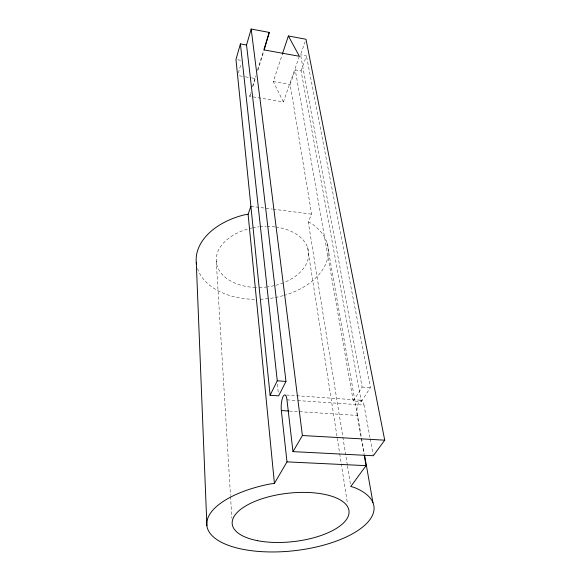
<?xml version="1.0" encoding="UTF-8"?>
<svg xmlns="http://www.w3.org/2000/svg" width="581" height="581" viewBox="0 0 581 581"><rect width="100%" height="100%" fill="white"/><g stroke="black" fill="none" stroke-linecap="round" stroke-linejoin="round"><path stroke-width="0.44" stroke-dasharray="2.9 2.18" d="M299.382 56.284L283.405 101.9L249.743 96.359L250.977 92.103M252.699 86.133L255.713 75.908M238.355 73.017L241.028 63.866M257.572 69.938L263.404 51.172M249.743 96.359L251.086 92.067M252.691 86.903L255.901 76.59M257.775 70.57L264.202 49.944M283.405 101.9L273.237 81.587L282.373 54.048M347.336 465.032L308.257 221.898L311.619 214.157L290.137 84.47L295.257 69.894L301.067 70.911L361.338 401.58L353.27 401.021L295.257 69.894M353.27 401.021L362.137 387.048L300.566 54.767L305.141 41.709M301.067 70.911L306.434 55.885L300.566 54.767M361.338 401.58L370.366 387.658L306.434 55.885M289.461 411.072L357.199 415.43L364.04 454.197M286.963 399.844L296.818 400.512M297.712 400.578L363.996 405.073L370.046 437.965M286.455 395.036L360.91 400.207M362.137 387.048L370.366 387.658M250.927 206.313L272.351 209.08M273.237 209.196L311.619 214.157M239.357 75.806L244.543 76.692M245.407 76.837L250.593 77.723M251.457 77.876L254.914 78.464M273.237 81.587L290.137 84.47M237.694 59.785L241.137 60.388M308.257 221.898L311.104 223.286A66.35 43.379 -6.2 0 1 284.058 295.395M370.213 438.851L373.155 454.85M327.038 242.843L361.44 437.515M361.6 438.408L364.28 453.594M347.482 465.926L350.786 486.486M307.574 247.499L339.565 452.853M339.703 453.746L347.525 503.967M277.34 384.15L278.43 394.063M216.255 261.159L230.49 495.549M230.541 496.45L231.863 518.172M357.199 415.43A10.124 3.718 -87.4 0 1 359.043 401.624A10.124 3.718 -87.4 0 1 363.996 405.073M275.917 227.048A46.4 30.306 -6.2 0 1 308.446 250.912A46.4 30.306 -6.2 0 1 284.951 282.155M283.383 282.802A46.4 30.306 -6.2 0 1 275.902 285.242M274.188 285.663A46.4 30.306 -6.2 0 1 268.052 286.811M267.166 286.934A46.4 30.306 -6.2 0 1 256.475 287.493M255.589 287.464A46.4 30.306 -6.2 0 1 216.364 262.249A46.4 30.306 -6.2 0 1 248.348 228.878M250.062 228.435A46.4 30.306 -6.2 0 1 251.798 228.035M252.677 227.846A46.4 30.306 -6.2 0 1 258.944 226.859M259.845 226.764A46.4 30.306 -6.2 0 1 266.127 226.43M267.028 226.423A46.4 30.306 -6.2 0 1 274.995 226.924M283.201 295.642A66.35 43.379 -6.2 0 1 260.048 299.28M254.609 299.346A66.35 43.379 -6.2 0 1 197.511 268.415"/><path stroke-width="0.87" d="M246.533 44.998L240.411 43.902L235.973 59.48L270.1 395.283L278.626 395.872L285.968 381.427L246.533 44.998L251.181 29.05L269.243 32.413L264.202 49.944L299.382 56.284L288.365 35.978L305.998 39.261L384.724 440.18L373.322 455.736L292.984 451.626L286.963 399.844A10.378 2.92 -86.4 0 0 283.15 396.395A10.378 2.92 -86.4 0 0 281.335 410.549L286.992 461.873L274.414 483.392L269.562 484.067A84.078 34.875 -6.4 0 0 213.452 536.96A84.078 34.875 -6.4 0 0 334.264 541.833A84.078 34.875 -6.4 0 0 354.301 487.481L350.786 486.486L366.059 465.65L364.193 455.076M263.934 49.472L269.243 32.413M282.373 54.048L288.365 35.978M274.414 483.392L248.102 214.28L250.927 206.313M270.1 395.283L277.268 380.78L240.411 43.902M292.984 451.626L302.396 435.525L251.181 29.05M248.102 214.28L244.34 214.854A66.35 43.379 -6.2 0 0 196.501 264.137M286.992 461.873L366.059 465.65M302.396 435.525L384.724 440.18M281.335 410.549L288.561 411.014M277.268 380.78L285.968 381.427M364.599 455.381L372.958 502.71M196.276 262.416L206.901 525.711M257.586 540.686A58.768 24.337 -6.4 0 0 348.912 513.858A58.768 24.337 -6.4 0 0 265.379 497.714A58.768 24.337 -6.4 0 0 257.586 540.686"/></g></svg>
